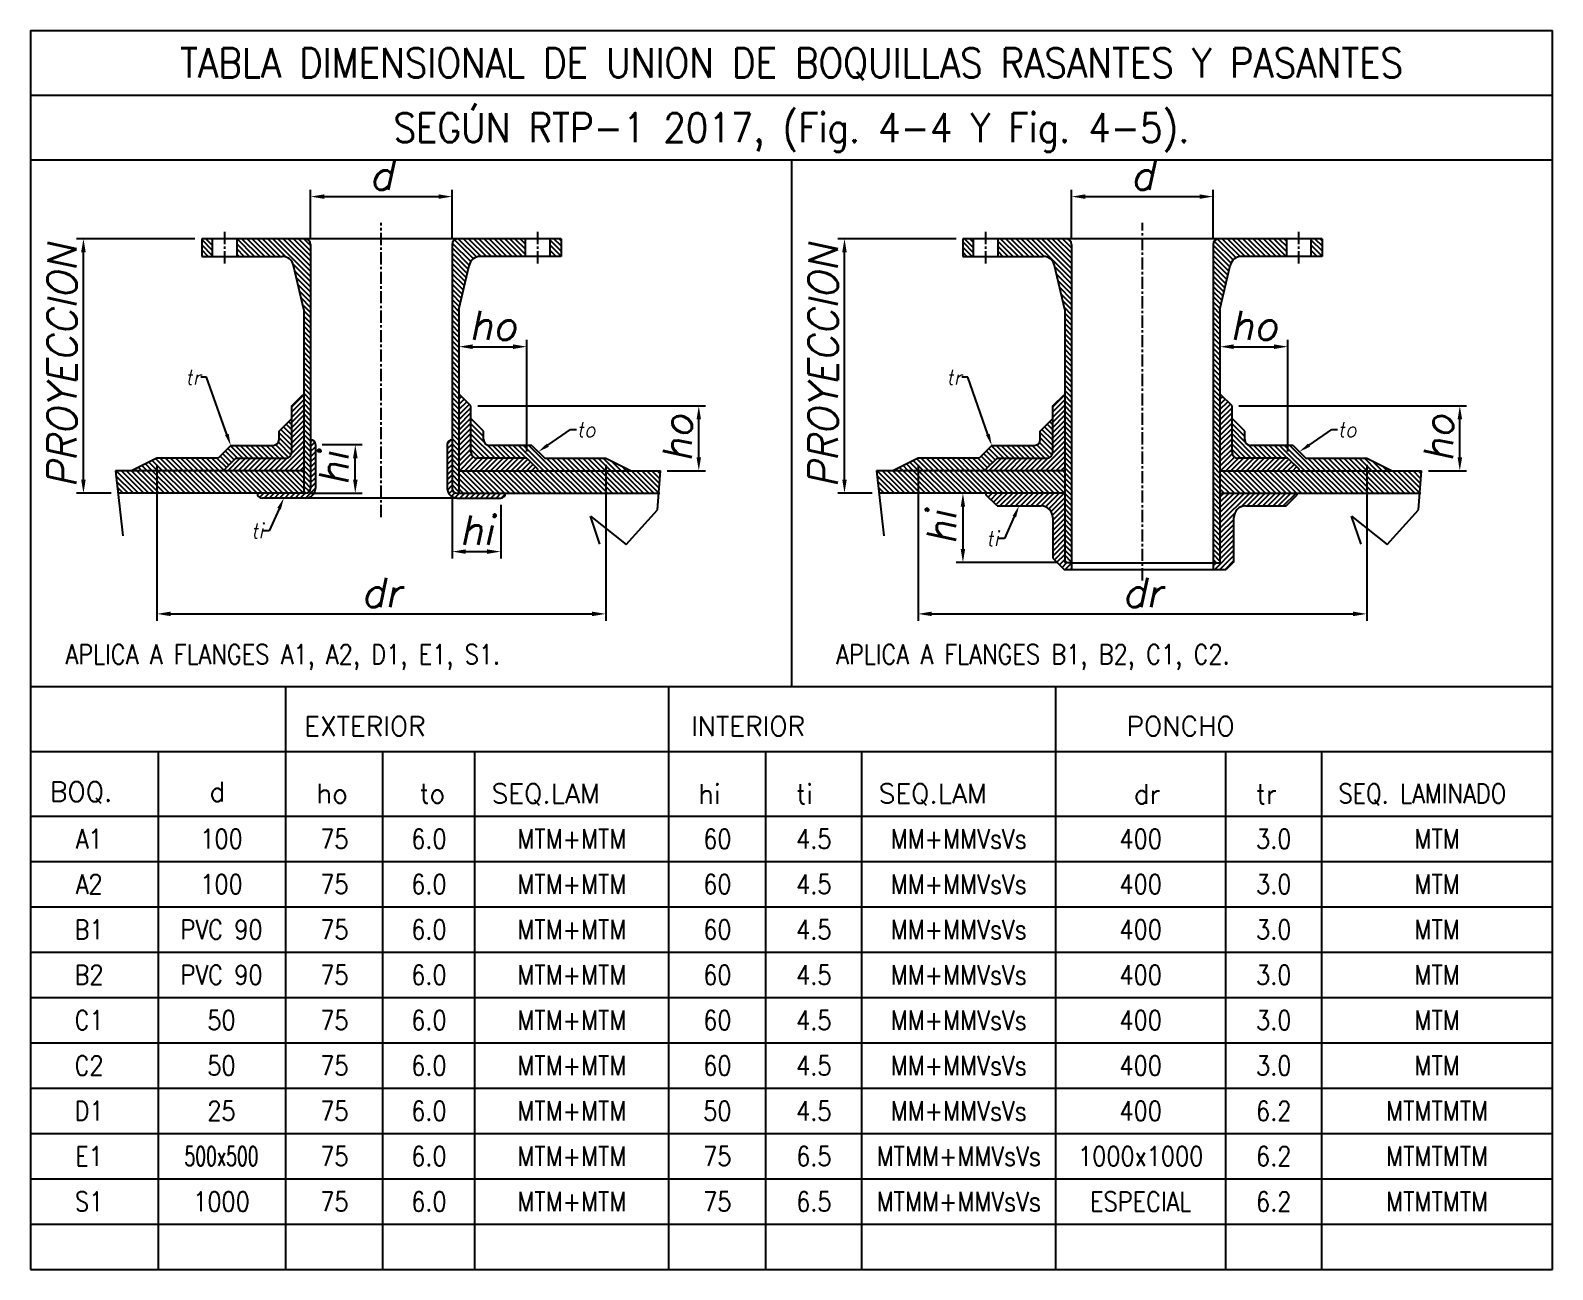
# Model space of a CAD drawing. Header units: inches. Extents: x -293597 to -232636, y -119329 to -80370.
# Drawn here: x -293435.1 to -293278.4, y -88379.1 to -88251.6 of the extents above; entities that cross this region are included whole.
import ezdxf
from ezdxf import colors
from ezdxf.entities.mleader import LeaderData, LeaderLine
from ezdxf.enums import TextEntityAlignment as Align
from ezdxf.math import Vec2, Vec3

# ---------------------------------------------------------------- set-up
doc = ezdxf.new("R2010")
doc.units = ezdxf.units.IN
doc.header["$MEASUREMENT"] = 0
doc.linetypes.add('CENTER', pattern=[2, 1.25, -0.25, 0.25, -0.25])
for name, color, linetype in [('IA-ACHU', 1, 'Continuous'), ('IA-DIBUJO', 3, 'Continuous'), ('IA-DIM', 7, 'Continuous'), ('IA-EJES', 4, 'CENTER'), ('IA-TEXT', 2, 'Continuous')]:
    doc.layers.add(name, color=color, linetype=linetype)
doc.styles.add('ROMANS', font='ROMANS', dxfattribs={"oblique": 12, "height": 3})
doc.dimstyles.new('COTA1$0', dxfattribs={"dimscale": 0, "dimtxt": 2.5, "dimasz": 2, "dimexe": 1, "dimexo": 1, "dimgap": 1, "dimtad": 1, "dimdec": 1, "dimlfac": -1, "dimdsep": 46, "dimtxsty": 'ROMANS', "dimcen": 0.09, "dimclrd": 1, "dimclre": 1, "dimclrt": 2, "dimadec": 0, "dimazin": 0, "dimtfac": 1, "dimtdec": 1, "dimtmove": 0, "dimatfit": 1, "dimfxl": 1, "dimtolj": 1, "dimtzin": 0, "dimarcsym": 0})
pattern_1 = [(45, (-302401.01227, -97261.7706), (-0.265165043, 0.265165043), [])]
pattern_2 = [(135, (-302401.01227, -97261.7706), (-0.265165043, -0.265165043), [])]
pattern_3 = [(45, (-302479.3548, -97261.7706), (-0.265165043, 0.265165043), [])]
pattern_4 = [(135, (-302479.3548, -97261.7706), (-0.265165043, -0.265165043), [])]
pattern_5 = [(135, (-300887.61413, -95765.15893), (-0.265165043, -0.265165043), [])]

# ---------------------------------------------------------------- blocks, each defined once
blk = doc.blocks.new('*D107')
at = {"layer": 'Defpoints', "color": 0, "transparency": 16777216}
for p in [(-293351.29, -88273.01), (-293339.1, -88273.01), (-293347.73, -88299.21)]:
    blk.add_point(p, dxfattribs=at)
at = {"layer": 'IA-DIM', "color": 1, "lineweight": -2, "transparency": 16777216}
for p, q in [((-293339.8, -88273.01), (-293351.99, -88273.01)), ((-293351.29, -88297.81), (-293351.29, -88274.41)), ((-293348.43, -88299.21), (-293351.99, -88299.21))]:
    blk.add_line(p, q, dxfattribs=at)
at = {"layer": 'IA-DIM', "color": 1, "transparency": 16777216}
for points in [[(-293351.52, -88274.41), (-293351.06, -88274.41), (-293351.29, -88273.01)], [(-293351.52, -88297.81), (-293351.06, -88297.81), (-293351.29, -88299.21)]]:
    blk.add_solid(points, dxfattribs=at)
at = {"layer": 'IA-DIM', "color": 2, "transparency": 16777216, "insert": (-293353.49, -88286.11), "char_height": 3, "attachment_point": 5, "rotation": 90, "style": 'ROMANS'}
blk.add_mtext('\\A1;PROYECCION', dxfattribs=at)
blk = doc.blocks.new('*D108')
at = {"layer": 'Defpoints', "color": 0, "transparency": 16777216}
for p in [(-293343.72, -88295.6), (-293297.53, -88295.6), (-293297.53, -88311.63)]:
    blk.add_point(p, dxfattribs=at)
at = {"layer": 'IA-DIM', "color": 1, "lineweight": -2, "transparency": 16777216}
for p, q in [((-293343.72, -88296.3), (-293343.72, -88312.33)), ((-293297.53, -88296.3), (-293297.53, -88312.33)), ((-293342.32, -88311.63), (-293298.93, -88311.63))]:
    blk.add_line(p, q, dxfattribs=at)
at = {"layer": 'IA-DIM', "color": 1, "transparency": 16777216}
for points in [[(-293342.32, -88311.4), (-293342.32, -88311.86), (-293343.72, -88311.63)], [(-293298.93, -88311.4), (-293298.93, -88311.86), (-293297.53, -88311.63)]]:
    blk.add_solid(points, dxfattribs=at)
at = {"layer": 'IA-DIM', "color": 2, "transparency": 16777216, "insert": (-293320.62, -88309.43), "char_height": 3, "attachment_point": 5, "style": 'ROMANS'}
blk.add_mtext('\\A1;dr', dxfattribs=at)
blk = doc.blocks.new('*D92')
at = {"layer": 'Defpoints', "color": 0, "transparency": 16777216}
for p in [(-293312.64, -88284.13), (-293305.66, -88284.13), (-293305.66, -88295.6)]:
    blk.add_point(p, dxfattribs=at)
at = {"layer": 'IA-DIM', "color": 1, "lineweight": -2, "transparency": 16777216}
for p, q in [((-293311.24, -88284.13), (-293307.06, -88284.13)), ((-293305.66, -88294.9), (-293305.66, -88283.43))]:
    blk.add_line(p, q, dxfattribs=at)
at = {"layer": 'IA-DIM', "color": 1, "transparency": 16777216}
for points in [[(-293311.24, -88283.89), (-293311.24, -88284.36), (-293312.64, -88284.13)], [(-293307.06, -88283.89), (-293307.06, -88284.36), (-293305.66, -88284.13)]]:
    blk.add_solid(points, dxfattribs=at)
at = {"layer": 'IA-DIM', "color": 2, "transparency": 16777216, "insert": (-293309.15, -88281.93), "char_height": 3, "attachment_point": 5, "style": 'ROMANS'}
blk.add_mtext('\\A1;ho', dxfattribs=at)
blk = doc.blocks.new('*D93')
at = {"layer": 'Defpoints', "color": 0, "transparency": 16777216}
for p in [(-293336.74, -88299.21), (-293339.1, -88306.35), (-293328.61, -88306.35)]:
    blk.add_point(p, dxfattribs=at)
at = {"layer": 'IA-DIM', "color": 1, "lineweight": -2, "transparency": 16777216}
for p, q in [((-293337.44, -88299.21), (-293339.8, -88299.21)), ((-293339.1, -88300.61), (-293339.1, -88304.95)), ((-293329.31, -88306.35), (-293339.8, -88306.35))]:
    blk.add_line(p, q, dxfattribs=at)
at = {"layer": 'IA-DIM', "color": 1, "transparency": 16777216}
for points in [[(-293339.33, -88300.61), (-293338.87, -88300.61), (-293339.1, -88299.21)], [(-293339.33, -88304.95), (-293338.87, -88304.95), (-293339.1, -88306.35)]]:
    blk.add_solid(points, dxfattribs=at)
at = {"layer": 'IA-DIM', "color": 2, "transparency": 16777216, "insert": (-293341.3, -88302.78), "char_height": 3, "attachment_point": 5, "rotation": 90, "style": 'ROMANS'}
blk.add_mtext('\\A1;hi', dxfattribs=at)
blk = doc.blocks.new('*D94')
at = {"layer": 'Defpoints', "color": 0, "transparency": 16777216}
for p in [(-293313.34, -88268.68), (-293327.91, -88273.61), (-293313.34, -88273.61)]:
    blk.add_point(p, dxfattribs=at)
at = {"layer": 'IA-DIM', "color": 1, "lineweight": -2, "transparency": 16777216}
for p, q in [((-293327.91, -88272.91), (-293327.91, -88267.98)), ((-293313.34, -88272.91), (-293313.34, -88267.98)), ((-293326.51, -88268.68), (-293314.74, -88268.68))]:
    blk.add_line(p, q, dxfattribs=at)
at = {"layer": 'IA-DIM', "color": 1, "transparency": 16777216}
for points in [[(-293326.51, -88268.45), (-293326.51, -88268.91), (-293327.91, -88268.68)], [(-293314.74, -88268.45), (-293314.74, -88268.91), (-293313.34, -88268.68)]]:
    blk.add_solid(points, dxfattribs=at)
at = {"layer": 'IA-DIM', "color": 2, "transparency": 16777216, "insert": (-293320.62, -88266.48), "char_height": 3, "attachment_point": 5, "style": 'ROMANS'}
blk.add_mtext('\\A1;d', dxfattribs=at)
blk = doc.blocks.new('*D95')
at = {"layer": 'Defpoints', "color": 0, "transparency": 16777216}
for p in [(-293311.4, -88290.22), (-293287.95, -88290.22), (-293291.89, -88296.9)]:
    blk.add_point(p, dxfattribs=at)
at = {"layer": 'IA-DIM', "color": 1, "lineweight": -2, "transparency": 16777216}
for p, q in [((-293310.7, -88290.22), (-293287.25, -88290.22)), ((-293287.95, -88295.5), (-293287.95, -88291.62)), ((-293291.19, -88296.9), (-293287.25, -88296.9))]:
    blk.add_line(p, q, dxfattribs=at)
at = {"layer": 'IA-DIM', "color": 1, "transparency": 16777216}
for points in [[(-293288.18, -88291.62), (-293287.71, -88291.62), (-293287.95, -88290.22)], [(-293288.18, -88295.5), (-293287.71, -88295.5), (-293287.95, -88296.9)]]:
    blk.add_solid(points, dxfattribs=at)
at = {"layer": 'IA-DIM', "color": 2, "transparency": 16777216, "insert": (-293290.15, -88293.56), "char_height": 3, "attachment_point": 5, "rotation": 90, "style": 'ROMANS'}
blk.add_mtext('\\A1;ho', dxfattribs=at)
blk = doc.blocks.new('*D96')
at = {"layer": 'Defpoints', "color": 0, "transparency": 16777216}
for p in [(-293429.63, -88273.01), (-293417.45, -88273.01), (-293426.08, -88299.21)]:
    blk.add_point(p, dxfattribs=at)
at = {"layer": 'IA-DIM', "color": 1, "lineweight": -2, "transparency": 16777216}
for p, q in [((-293418.15, -88273.01), (-293430.33, -88273.01)), ((-293429.63, -88297.81), (-293429.63, -88274.41)), ((-293426.78, -88299.21), (-293430.33, -88299.21))]:
    blk.add_line(p, q, dxfattribs=at)
at = {"layer": 'IA-DIM', "color": 1, "transparency": 16777216}
for points in [[(-293429.87, -88274.41), (-293429.4, -88274.41), (-293429.63, -88273.01)], [(-293429.87, -88297.81), (-293429.4, -88297.81), (-293429.63, -88299.21)]]:
    blk.add_solid(points, dxfattribs=at)
at = {"layer": 'IA-DIM', "color": 2, "transparency": 16777216, "insert": (-293431.83, -88286.11), "char_height": 3, "attachment_point": 5, "rotation": 90, "style": 'ROMANS'}
blk.add_mtext('\\A1;PROYECCION', dxfattribs=at)
blk = doc.blocks.new('*D97')
at = {"layer": 'Defpoints', "color": 0, "transparency": 16777216}
for p in [(-293422.06, -88295.6), (-293375.87, -88295.6), (-293375.87, -88311.63)]:
    blk.add_point(p, dxfattribs=at)
at = {"layer": 'IA-DIM', "color": 1, "lineweight": -2, "transparency": 16777216}
for p, q in [((-293422.06, -88296.3), (-293422.06, -88312.33)), ((-293375.87, -88296.3), (-293375.87, -88312.33)), ((-293420.66, -88311.63), (-293377.27, -88311.63))]:
    blk.add_line(p, q, dxfattribs=at)
at = {"layer": 'IA-DIM', "color": 1, "transparency": 16777216}
for points in [[(-293420.66, -88311.4), (-293420.66, -88311.86), (-293422.06, -88311.63)], [(-293377.27, -88311.4), (-293377.27, -88311.86), (-293375.87, -88311.63)]]:
    blk.add_solid(points, dxfattribs=at)
at = {"layer": 'IA-DIM', "color": 2, "transparency": 16777216, "insert": (-293398.97, -88309.43), "char_height": 3, "attachment_point": 5, "style": 'ROMANS'}
blk.add_mtext('\\A1;dr', dxfattribs=at)
blk = doc.blocks.new('*D98')
at = {"layer": 'Defpoints', "color": 0, "transparency": 16777216}
for p in [(-293390.98, -88284.13), (-293384, -88284.13), (-293384, -88295.6)]:
    blk.add_point(p, dxfattribs=at)
at = {"layer": 'IA-DIM', "color": 1, "lineweight": -2, "transparency": 16777216}
for p, q in [((-293389.58, -88284.13), (-293385.4, -88284.13)), ((-293384, -88294.9), (-293384, -88283.43))]:
    blk.add_line(p, q, dxfattribs=at)
at = {"layer": 'IA-DIM', "color": 1, "transparency": 16777216}
for points in [[(-293389.58, -88283.89), (-293389.58, -88284.36), (-293390.98, -88284.13)], [(-293385.4, -88283.89), (-293385.4, -88284.36), (-293384, -88284.13)]]:
    blk.add_solid(points, dxfattribs=at)
at = {"layer": 'IA-DIM', "color": 2, "transparency": 16777216, "insert": (-293387.49, -88281.93), "char_height": 3, "attachment_point": 5, "style": 'ROMANS'}
blk.add_mtext('\\A1;ho', dxfattribs=at)
blk = doc.blocks.new('*D109')
at = {"layer": 'Defpoints', "color": 0, "transparency": 16777216}
for p in [(-293405.75, -88294.21), (-293401.65, -88294.21), (-293406.95, -88299.21)]:
    blk.add_point(p, dxfattribs=at)
at = {"layer": 'IA-DIM', "color": 1, "lineweight": -2, "transparency": 16777216}
for p, q in [((-293405.05, -88294.21), (-293400.95, -88294.21)), ((-293401.65, -88297.81), (-293401.65, -88295.61)), ((-293406.25, -88299.21), (-293400.95, -88299.21))]:
    blk.add_line(p, q, dxfattribs=at)
at = {"layer": 'IA-DIM', "color": 1, "transparency": 16777216}
for points in [[(-293401.88, -88295.61), (-293401.41, -88295.61), (-293401.65, -88294.21)], [(-293401.88, -88297.81), (-293401.41, -88297.81), (-293401.65, -88299.21)]]:
    blk.add_solid(points, dxfattribs=at)
at = {"layer": 'IA-DIM', "color": 2, "transparency": 16777216, "insert": (-293403.85, -88296.71), "char_height": 3, "attachment_point": 5, "rotation": 90, "style": 'ROMANS'}
blk.add_mtext('\\A1;hi', dxfattribs=at)
blk = doc.blocks.new('*D110')
at = {"layer": 'Defpoints', "color": 0, "transparency": 16777216}
for p in [(-293391.68, -88268.68), (-293406.25, -88273.61), (-293391.68, -88273.61)]:
    blk.add_point(p, dxfattribs=at)
at = {"layer": 'IA-DIM', "color": 1, "lineweight": -2, "transparency": 16777216}
for p, q in [((-293406.25, -88272.91), (-293406.25, -88267.98)), ((-293391.68, -88272.91), (-293391.68, -88267.98)), ((-293404.85, -88268.68), (-293393.08, -88268.68))]:
    blk.add_line(p, q, dxfattribs=at)
at = {"layer": 'IA-DIM', "color": 1, "transparency": 16777216}
for points in [[(-293404.85, -88268.45), (-293404.85, -88268.91), (-293406.25, -88268.68)], [(-293393.08, -88268.45), (-293393.08, -88268.91), (-293391.68, -88268.68)]]:
    blk.add_solid(points, dxfattribs=at)
at = {"layer": 'IA-DIM', "color": 2, "transparency": 16777216, "insert": (-293398.97, -88266.48), "char_height": 3, "attachment_point": 5, "style": 'ROMANS'}
blk.add_mtext('\\A1;d', dxfattribs=at)
blk = doc.blocks.new('*D111')
at = {"layer": 'Defpoints', "color": 0, "transparency": 16777216}
for p in [(-293389.74, -88290.22), (-293366.29, -88290.22), (-293370.23, -88296.9)]:
    blk.add_point(p, dxfattribs=at)
at = {"layer": 'IA-DIM', "color": 1, "lineweight": -2, "transparency": 16777216}
for p, q in [((-293389.04, -88290.22), (-293365.59, -88290.22)), ((-293366.29, -88295.5), (-293366.29, -88291.62)), ((-293369.53, -88296.9), (-293365.59, -88296.9))]:
    blk.add_line(p, q, dxfattribs=at)
at = {"layer": 'IA-DIM', "color": 1, "transparency": 16777216}
for points in [[(-293366.52, -88291.62), (-293366.06, -88291.62), (-293366.29, -88290.22)], [(-293366.52, -88295.5), (-293366.06, -88295.5), (-293366.29, -88296.9)]]:
    blk.add_solid(points, dxfattribs=at)
at = {"layer": 'IA-DIM', "color": 2, "transparency": 16777216, "insert": (-293368.49, -88293.56), "char_height": 3, "attachment_point": 5, "rotation": 90, "style": 'ROMANS'}
blk.add_mtext('\\A1;ho', dxfattribs=at)
blk = doc.blocks.new('*D112')
at = {"layer": 'Defpoints', "color": 0, "transparency": 16777216}
for p in [(-293391.68, -88298.71), (-293386.68, -88299.71), (-293386.68, -88305.22)]:
    blk.add_point(p, dxfattribs=at)
at = {"layer": 'IA-DIM', "color": 1, "lineweight": -2, "transparency": 16777216}
for p, q in [((-293391.68, -88299.41), (-293391.68, -88305.92)), ((-293386.68, -88300.41), (-293386.68, -88305.92)), ((-293390.28, -88305.22), (-293388.08, -88305.22))]:
    blk.add_line(p, q, dxfattribs=at)
at = {"layer": 'IA-DIM', "color": 1, "transparency": 16777216}
for points in [[(-293390.28, -88304.99), (-293390.28, -88305.45), (-293391.68, -88305.22)], [(-293388.08, -88304.99), (-293388.08, -88305.45), (-293386.68, -88305.22)]]:
    blk.add_solid(points, dxfattribs=at)
at = {"layer": 'IA-DIM', "color": 2, "transparency": 16777216, "insert": (-293389.18, -88303.02), "char_height": 3, "attachment_point": 5, "style": 'ROMANS'}
blk.add_mtext('\\A1;hi', dxfattribs=at)

msp = doc.modelspace()

# ---------------------------------------------------------------- hatches: boundary and pattern name
at = {"layer": 'IA-ACHU'}
h = msp.add_hatch(dxfattribs=at)
h.set_pattern_fill('ANSI31', color=256, scale=3, angle=90)
h.set_pattern_definition(pattern_5)
h.paths.add_polyline_path([(-293416.34, -88273.01), (-293417.46, -88273.01), (-293417.46, -88274.84), (-293416.34, -88274.84)])
h.paths.add_polyline_path([(-293406.25, -88273.61, 0.414214), (-293406.85, -88273.01), (-293413.82, -88273.01), (-293413.82, -88274.84), (-293409.17, -88274.84, -0.349034), (-293408, -88275.77), (-293406.95, -88280.3), (-293406.95, -88299.21), (-293406.75, -88299.21, 0.414214), (-293406.25, -88298.71)])
h = msp.add_hatch(dxfattribs=at)
h.set_pattern_fill('ANSI31', color=256, scale=3, angle=90)
h.set_pattern_definition(pattern_5)
h.paths.add_polyline_path([(-293384.12, -88273.01), (-293391.08, -88273.01, 0.414214), (-293391.68, -88273.61), (-293391.68, -88298.71, 0.414214), (-293391.18, -88299.21), (-293390.98, -88299.21), (-293390.98, -88280.3), (-293389.93, -88275.77, -0.349034), (-293388.76, -88274.84), (-293384.12, -88274.84)])
h = msp.add_hatch(dxfattribs=at)
h.set_pattern_fill('ANSI31', color=256, scale=3, angle=90)
h.set_pattern_definition(pattern_4)
h.paths.add_polyline_path([(-293380.47, -88273.01), (-293381.59, -88273.01), (-293381.59, -88274.84), (-293380.47, -88274.84)])
h = msp.add_hatch(dxfattribs=at)
h.set_pattern_fill('ANSI31', color=256, scale=3, angle=90)
h.set_pattern_definition(pattern_2)
h.paths.add_polyline_path([(-293328.51, -88273.01), (-293335.47, -88273.01), (-293335.47, -88274.84), (-293330.83, -88274.84, -0.349034), (-293329.66, -88275.77), (-293328.61, -88280.3), (-293328.61, -88306.35), (-293327.91, -88306.35), (-293327.91, -88273.61, 0.414214)])
h.paths.add_polyline_path([(-293338, -88273.01), (-293339.12, -88273.01), (-293339.12, -88274.84), (-293338, -88274.84)])
h = msp.add_hatch(dxfattribs=at)
h.set_pattern_fill('ANSI31', color=256, scale=3, angle=90)
h.set_pattern_definition(pattern_2)
h.paths.add_polyline_path([(-293305.77, -88273.01), (-293312.74, -88273.01, 0.414214), (-293313.34, -88273.61), (-293313.34, -88306.37), (-293312.64, -88306.37), (-293312.64, -88280.3), (-293311.59, -88275.77, -0.349034), (-293310.42, -88274.84), (-293305.77, -88274.84)])
h.paths.add_polyline_path([(-293302.13, -88273.01), (-293303.25, -88273.01), (-293303.25, -88274.84), (-293302.13, -88274.84)])
h = msp.add_hatch(dxfattribs=at)
h.set_pattern_fill('ANSI31', color=256, scale=3)
h.set_pattern_definition(pattern_3)
h.paths.add_polyline_path([(-293406.95, -88289.07), (-293407.04, -88289.07), (-293408.19, -88290.22), (-293408.19, -88295, -0.414214), (-293408.79, -88295.6), (-293413.93, -88295.6), (-293415.09, -88296.75), (-293415.09, -88296.9), (-293406.95, -88296.9)])
h = msp.add_hatch(dxfattribs=at)
h.set_pattern_fill('ANSI31', color=256, scale=3)
h.set_pattern_definition(pattern_3)
h.paths.add_polyline_path([(-293390.98, -88296.9), (-293382.85, -88296.9), (-293382.85, -88296.75), (-293384, -88295.6), (-293389.14, -88295.6, -0.414214), (-293389.74, -88295), (-293389.74, -88290.22), (-293390.9, -88289.07), (-293390.98, -88289.07)])
h = msp.add_hatch(dxfattribs=at)
h.set_pattern_fill('ANSI31', color=256, scale=3)
h.set_pattern_definition(pattern_1)
h.paths.add_polyline_path([(-293328.61, -88289.07), (-293328.69, -88289.07), (-293329.85, -88290.22), (-293329.85, -88295, -0.414214), (-293330.45, -88295.6), (-293335.59, -88295.6), (-293336.74, -88296.75), (-293336.74, -88296.9), (-293328.61, -88296.9)])
h = msp.add_hatch(dxfattribs=at)
h.set_pattern_fill('ANSI31', color=256, scale=3)
h.set_pattern_definition(pattern_1)
h.paths.add_polyline_path([(-293312.64, -88296.9), (-293304.5, -88296.9), (-293304.5, -88296.75), (-293305.66, -88295.6), (-293310.8, -88295.6, -0.414214), (-293311.4, -88295), (-293311.4, -88290.22), (-293312.55, -88289.07), (-293312.64, -88289.07)])
h = msp.add_hatch(dxfattribs=at)
h.set_pattern_fill('ANSI31', color=256, scale=3, angle=90)
h.set_pattern_definition(pattern_4)
h.paths.add_polyline_path([(-293408.79, -88295.6, 0.414214), (-293408.19, -88295), (-293408.19, -88291.52), (-293409.5, -88292.82), (-293409.5, -88293.69, -0.414214), (-293410.1, -88294.29), (-293414.47, -88294.29), (-293415.78, -88295.6), (-293422.06, -88295.6), (-293424.67, -88296.9), (-293415.09, -88296.9), (-293415.09, -88296.75), (-293413.93, -88295.6)])
h = msp.add_hatch(dxfattribs=at)
h.set_pattern_fill('ANSI31', color=256, scale=3, angle=90)
h.set_pattern_definition(pattern_4)
h.paths.add_polyline_path([(-293389.74, -88295, 0.414214), (-293389.14, -88295.6), (-293384, -88295.6), (-293382.85, -88296.75), (-293382.85, -88296.9), (-293373.26, -88296.9), (-293375.87, -88295.6), (-293382.15, -88295.6), (-293383.46, -88294.29), (-293387.84, -88294.29, -0.414214), (-293388.44, -88293.69), (-293388.44, -88292.82), (-293389.74, -88291.52)])
h = msp.add_hatch(dxfattribs=at)
h.set_pattern_fill('ANSI31', color=256, scale=3, angle=90)
h.set_pattern_definition(pattern_2)
h.paths.add_polyline_path([(-293330.45, -88295.6, 0.414214), (-293329.85, -88295), (-293329.85, -88291.52), (-293331.15, -88292.82), (-293331.15, -88293.69, -0.414214), (-293331.75, -88294.29), (-293336.13, -88294.29), (-293337.44, -88295.6), (-293343.72, -88295.6), (-293346.33, -88296.9), (-293336.74, -88296.9), (-293336.74, -88296.75), (-293335.59, -88295.6)])
h = msp.add_hatch(dxfattribs=at)
h.set_pattern_fill('ANSI31', color=256, scale=3, angle=90)
h.set_pattern_definition(pattern_2)
h.paths.add_polyline_path([(-293311.4, -88295, 0.414214), (-293310.8, -88295.6), (-293305.66, -88295.6), (-293304.5, -88296.75), (-293304.5, -88296.9), (-293294.92, -88296.9), (-293297.53, -88295.6), (-293303.81, -88295.6), (-293305.12, -88294.29), (-293309.49, -88294.29, -0.414214), (-293310.09, -88293.69), (-293310.09, -88292.82), (-293311.4, -88291.52)])
h = msp.add_hatch(dxfattribs=at)
h.set_pattern_fill('ANSI31', color=256, scale=3)
h.set_pattern_definition([(45, (-300887.61413, -95765.15893), (-0.265165043, 0.265165043), [])])
h.paths.add_polyline_path([(-293391.68, -88293.71, 0.414214), (-293392.18, -88294.21), (-293392.18, -88298.71, 0.414214), (-293391.18, -88299.71), (-293386.68, -88299.71, 0.414214), (-293386.18, -88299.21), (-293391.18, -88299.21, -0.414214), (-293391.68, -88298.71)])
h.paths.add_polyline_path([(-293405.75, -88294.21, 0.414214), (-293406.25, -88293.71), (-293406.25, -88298.71, -0.414214), (-293406.75, -88299.21), (-293411.75, -88299.21, 0.414214), (-293411.25, -88299.71), (-293406.75, -88299.71, 0.414214), (-293405.75, -88298.71)])
h = msp.add_hatch(dxfattribs=at)
h.set_pattern_fill('ANSI31', color=256, scale=3, angle=90)
h.set_pattern_definition(pattern_4)
h.paths.add_polyline_path([(-293426.34, -88296.9), (-293426.08, -88299.21), (-293406.95, -88299.21), (-293406.95, -88296.9)])
h = msp.add_hatch(dxfattribs=at)
h.set_pattern_fill('ANSI31', color=256, scale=3, angle=90)
h.set_pattern_definition(pattern_4)
h.paths.add_polyline_path([(-293390.98, -88296.9), (-293390.98, -88299.21), (-293370.4, -88299.21), (-293370.23, -88296.9)])
h = msp.add_hatch(dxfattribs=at)
h.set_pattern_fill('ANSI31', color=256, scale=3, angle=90)
h.set_pattern_definition(pattern_2)
h.paths.add_polyline_path([(-293347.99, -88296.9), (-293347.73, -88299.21), (-293328.61, -88299.21), (-293328.61, -88296.9)])
h = msp.add_hatch(dxfattribs=at)
h.set_pattern_fill('ANSI31', color=256, scale=3, angle=90)
h.set_pattern_definition(pattern_2)
h.paths.add_polyline_path([(-293312.64, -88296.9), (-293312.64, -88299.21), (-293292.06, -88299.21), (-293291.89, -88296.9)])
h = msp.add_hatch(dxfattribs=at)
h.set_pattern_fill('ANSI31', color=256, scale=3)
h.set_pattern_definition(pattern_1)
h.paths.add_polyline_path([(-293328.61, -88299.21), (-293336.74, -88299.21), (-293336.74, -88299.36), (-293335.59, -88300.52), (-293331.05, -88300.52, -0.414214), (-293329.85, -88301.72), (-293329.85, -88305.9), (-293328.69, -88307.05), (-293327.91, -88307.05), (-293327.91, -88306.35), (-293328.61, -88306.35)])
h = msp.add_hatch(dxfattribs=at)
h.set_pattern_fill('ANSI31', color=256, scale=3)
h.set_pattern_definition(pattern_1)
h.paths.add_polyline_path([(-293312.64, -88299.21), (-293312.64, -88306.37), (-293313.34, -88306.37), (-293313.34, -88307.05), (-293312, -88307.05), (-293311.21, -88306.26), (-293311.21, -88301.72, -0.414214), (-293310.01, -88300.52), (-293305.83, -88300.52), (-293304.68, -88299.36), (-293304.68, -88299.21)])

# ---------------------------------------------------------------- linework, layer by layer
at = {"layer": 'IA-DIBUJO'}
for p, q in [((-293435.09, -88251.58), (-293278.4, -88251.58)), ((-293435.09, -88251.58), (-293435.09, -88379.12)), ((-293278.4, -88379.12), (-293278.4, -88251.58)), ((-293435.09, -88258.24), (-293278.4, -88258.24)), ((-293435.09, -88264.91), (-293278.4, -88264.91)), ((-293356.74, -88264.91), (-293356.74, -88319.12)), ((-293380.47, -88273.01), (-293417.46, -88273.01)), ((-293417.46, -88273.01), (-293417.46, -88274.84)), ((-293416.34, -88274.84), (-293416.34, -88273.01)), ((-293413.82, -88274.84), (-293413.82, -88273.01)), ((-293384.12, -88274.84), (-293384.12, -88273.01)), ((-293381.59, -88274.84), (-293381.59, -88273.01)), ((-293380.47, -88273.01), (-293380.47, -88274.84)), ((-293302.13, -88273.01), (-293339.12, -88273.01)), ((-293339.12, -88273.01), (-293339.12, -88274.84)), ((-293338, -88274.84), (-293338, -88273.01)), ((-293335.47, -88274.84), (-293335.47, -88273.01)), ((-293305.77, -88274.84), (-293305.77, -88273.01)), ((-293303.25, -88274.84), (-293303.25, -88273.01)), ((-293302.13, -88273.01), (-293302.13, -88274.84)), ((-293406.25, -88273.61), (-293406.25, -88298.71)), ((-293391.68, -88273.61), (-293391.68, -88298.71)), ((-293327.91, -88273.61), (-293327.91, -88307.05)), ((-293313.34, -88273.61), (-293313.34, -88307.05)), ((-293417.46, -88274.84), (-293409.17, -88274.84)), ((-293406.95, -88280.3), (-293408, -88275.77)), ((-293390.98, -88280.3), (-293389.93, -88275.77)), ((-293380.47, -88274.84), (-293388.76, -88274.84)), ((-293339.12, -88274.84), (-293330.83, -88274.84)), ((-293328.61, -88280.3), (-293329.66, -88275.77)), ((-293312.64, -88280.3), (-293311.59, -88275.77)), ((-293302.13, -88274.84), (-293310.42, -88274.84)), ((-293406.95, -88280.3), (-293406.95, -88299.21)), ((-293390.98, -88280.3), (-293390.98, -88299.21)), ((-293328.61, -88280.3), (-293328.61, -88306.35)), ((-293312.64, -88280.3), (-293312.64, -88306.37)), ((-293408.19, -88290.22), (-293407.04, -88289.07)), ((-293408.19, -88295), (-293408.19, -88290.22)), ((-293407.04, -88289.07), (-293406.95, -88289.07)), ((-293390.9, -88289.07), (-293390.98, -88289.07)), ((-293389.74, -88290.22), (-293390.9, -88289.07)), ((-293389.74, -88295), (-293389.74, -88290.22)), ((-293329.85, -88290.22), (-293328.69, -88289.07)), ((-293329.85, -88295), (-293329.85, -88290.22)), ((-293328.69, -88289.07), (-293328.61, -88289.07)), ((-293312.55, -88289.07), (-293312.64, -88289.07)), ((-293311.4, -88290.22), (-293312.55, -88289.07)), ((-293311.4, -88295), (-293311.4, -88290.22)), ((-293409.5, -88292.82), (-293408.19, -88291.52)), ((-293388.44, -88292.82), (-293389.74, -88291.52)), ((-293331.15, -88292.82), (-293329.85, -88291.52)), ((-293310.09, -88292.82), (-293311.4, -88291.52)), ((-293409.5, -88293.69), (-293409.5, -88292.82)), ((-293388.44, -88293.69), (-293388.44, -88292.82)), ((-293331.15, -88293.69), (-293331.15, -88292.82)), ((-293310.09, -88293.69), (-293310.09, -88292.82)), ((-293414.47, -88294.29), (-293415.78, -88295.6)), ((-293414.47, -88294.29), (-293410.1, -88294.29)), ((-293405.75, -88294.21), (-293405.75, -88298.71)), ((-293392.18, -88294.21), (-293392.18, -88298.71)), ((-293383.46, -88294.29), (-293387.84, -88294.29)), ((-293383.46, -88294.29), (-293382.15, -88295.6)), ((-293336.13, -88294.29), (-293337.44, -88295.6)), ((-293336.13, -88294.29), (-293331.75, -88294.29)), ((-293305.12, -88294.29), (-293309.49, -88294.29)), ((-293305.12, -88294.29), (-293303.81, -88295.6)), ((-293422.06, -88295.6), (-293424.67, -88296.9)), ((-293415.78, -88295.6), (-293422.06, -88295.6)), ((-293413.93, -88295.6), (-293415.09, -88296.75)), ((-293413.93, -88295.6), (-293408.79, -88295.6)), ((-293384, -88295.6), (-293389.14, -88295.6)), ((-293384, -88295.6), (-293382.85, -88296.75)), ((-293382.15, -88295.6), (-293375.87, -88295.6)), ((-293375.87, -88295.6), (-293373.26, -88296.9)), ((-293343.72, -88295.6), (-293346.33, -88296.9)), ((-293337.44, -88295.6), (-293343.72, -88295.6)), ((-293335.59, -88295.6), (-293336.74, -88296.75)), ((-293335.59, -88295.6), (-293330.45, -88295.6)), ((-293305.66, -88295.6), (-293310.8, -88295.6)), ((-293305.66, -88295.6), (-293304.5, -88296.75)), ((-293303.81, -88295.6), (-293297.53, -88295.6)), ((-293297.53, -88295.6), (-293294.92, -88296.9)), ((-293406.95, -88296.9), (-293426.34, -88296.9)), ((-293426.34, -88296.9), (-293425.58, -88303.58)), ((-293415.09, -88296.9), (-293415.09, -88296.75)), ((-293390.98, -88296.9), (-293370.23, -88296.9)), ((-293382.85, -88296.9), (-293382.85, -88296.75)), ((-293370.53, -88300.91), (-293370.23, -88296.9)), ((-293328.61, -88296.9), (-293347.99, -88296.9)), ((-293347.99, -88296.9), (-293347.24, -88303.58)), ((-293336.74, -88296.9), (-293336.74, -88296.75)), ((-293312.64, -88296.9), (-293291.89, -88296.9)), ((-293304.5, -88296.9), (-293304.5, -88296.75)), ((-293292.19, -88300.91), (-293291.89, -88296.9)), ((-293406.75, -88299.21), (-293426.08, -88299.21)), ((-293406.75, -88299.71), (-293411.25, -88299.71)), ((-293391.18, -88299.21), (-293370.3, -88299.21)), ((-293391.18, -88299.71), (-293386.68, -88299.71)), ((-293328.61, -88299.21), (-293347.73, -88299.21)), ((-293336.74, -88299.21), (-293336.74, -88299.36)), ((-293335.59, -88300.52), (-293336.74, -88299.36)), ((-293312.64, -88299.21), (-293291.96, -88299.21)), ((-293305.83, -88300.52), (-293304.68, -88299.36)), ((-293304.68, -88299.36), (-293304.68, -88299.21)), ((-293373.77, -88304.48), (-293370.53, -88300.91)), ((-293335.59, -88300.52), (-293331.05, -88300.52)), ((-293310.01, -88300.52), (-293305.83, -88300.52)), ((-293295.43, -88304.48), (-293292.19, -88300.91)), ((-293377.44, -88301.56), (-293373.77, -88304.48)), ((-293376.46, -88304.46), (-293377.44, -88301.56)), ((-293329.85, -88301.72), (-293329.85, -88305.9)), ((-293311.21, -88306.26), (-293311.21, -88301.72)), ((-293299.1, -88301.56), (-293295.43, -88304.48)), ((-293298.11, -88304.46), (-293299.1, -88301.56)), ((-293329.85, -88305.9), (-293328.69, -88307.05)), ((-293328.69, -88307.05), (-293327.91, -88307.05)), ((-293328.61, -88306.35), (-293327.91, -88306.35)), ((-293327.91, -88307.05), (-293312, -88307.05)), ((-293313.34, -88306.37), (-293312.64, -88306.37)), ((-293311.21, -88306.26), (-293312, -88307.05)), ((-293435.09, -88319.12), (-293278.4, -88319.12)), ((-293408.8, -88379.12), (-293408.8, -88319.12)), ((-293369.38, -88379.12), (-293369.38, -88319.12)), ((-293329.54, -88379.12), (-293329.54, -88319.12)), ((-293435.09, -88325.79), (-293278.4, -88325.79)), ((-293421.94, -88325.79), (-293421.94, -88379.12)), ((-293398.8, -88379.12), (-293398.8, -88325.79)), ((-293389.34, -88379.12), (-293389.34, -88325.79)), ((-293359.38, -88379.12), (-293359.38, -88325.79)), ((-293349.51, -88379.12), (-293349.51, -88325.79)), ((-293312.05, -88379.12), (-293312.05, -88325.79)), ((-293302.17, -88379.12), (-293302.17, -88325.79)), ((-293435.09, -88332.45), (-293278.4, -88332.45)), ((-293435.09, -88337.12), (-293278.4, -88337.12)), ((-293435.09, -88341.79), (-293278.4, -88341.79)), ((-293435.09, -88346.45), (-293278.4, -88346.45)), ((-293435.09, -88351.12), (-293278.4, -88351.12)), ((-293435.09, -88355.79), (-293278.4, -88355.79)), ((-293435.09, -88360.45), (-293278.4, -88360.45)), ((-293435.09, -88365.12), (-293278.4, -88365.12)), ((-293435.09, -88369.79), (-293278.4, -88369.79)), ((-293435.09, -88374.45), (-293278.4, -88374.45)), ((-293435.09, -88379.12), (-293278.4, -88379.12))]:
    msp.add_line(p, q, dxfattribs=at)
for centre, radius, start, end in [((-293406.85, -88273.61), 0.6, 0, 90), ((-293391.08, -88273.61), 0.6, 90, 180), ((-293328.51, -88273.61), 0.6, 0, 90), ((-293312.74, -88273.61), 0.6, 90, 180), ((-293409.17, -88276.04), 1.2, 13.0371, 90), ((-293388.76, -88276.04), 1.2, 90, 166.9629), ((-293330.83, -88276.04), 1.2, 13.0371, 90), ((-293310.42, -88276.04), 1.2, 90, 166.9629), ((-293410.1, -88293.69), 0.6, 270, 0), ((-293408.79, -88295), 0.6, 270, 0), ((-293406.25, -88294.21), 0.5, 0, 90), ((-293391.68, -88294.21), 0.5, 90, 180), ((-293389.14, -88295), 0.6, 180, 270), ((-293387.84, -88293.69), 0.6, 180, 270), ((-293331.75, -88293.69), 0.6, 270, 0), ((-293330.45, -88295), 0.6, 270, 0), ((-293310.8, -88295), 0.6, 180, 270), ((-293309.49, -88293.69), 0.6, 180, 270), ((-293411.25, -88299.21), 0.5, 180, 270), ((-293406.75, -88298.71), 0.5, 270, 0), ((-293406.75, -88298.71), 1, 270, 0), ((-293391.18, -88298.71), 1, 180, 270), ((-293391.18, -88298.71), 0.5, 180, 270), ((-293386.68, -88299.21), 0.5, 270, 0), ((-293331.05, -88301.72), 1.2, 0, 90), ((-293310.01, -88301.72), 1.2, 90, 180)]:
    msp.add_arc(centre, radius, start, end, dxfattribs=at)
at = {"layer": 'IA-DIM'}
for p, q in [((-293391.18, -88299.71), (-293406.75, -88299.71)), ((-293327.91, -88306.37), (-293313.34, -88306.37))]:
    msp.add_line(p, q, dxfattribs=at)
at = {"layer": 'IA-EJES'}
for p, q in [((-293398.97, -88301.66), (-293398.97, -88271.38)), ((-293320.62, -88308.18), (-293320.62, -88271.38)), ((-293415.08, -88275.56), (-293415.08, -88272.29)), ((-293382.86, -88275.56), (-293382.86, -88272.29)), ((-293336.73, -88275.56), (-293336.73, -88272.29)), ((-293304.51, -88275.56), (-293304.51, -88272.29))]:
    msp.add_line(p, q, dxfattribs=at)

# ---------------------------------------------------------------- texts
at = {"layer": 'IA-TEXT', "style": 'ROMANS'}
for s, height, width, p in [('TABLA DIMENSIONAL DE UNION DE BOQUILLAS RASANTES Y PASANTES', 3, 0.9, (-293356.74, -88254.91)), ('SEGÚN RTP-1 2017, (Fig. 4-4 Y Fig. 4-5).', 3, 0.9, (-293356.74, -88261.58)), ('A1', 2, 0.85, (-293429.05, -88334.78)), ('A2', 2, 0.85, (-293429.05, -88339.45)), ('B1', 2, 0.85, (-293429.05, -88344.12)), ('B2', 2, 0.85, (-293429.05, -88348.78)), ('C1', 2, 0.85, (-293429.05, -88353.45)), ('C2', 2, 0.85, (-293429.05, -88358.12)), ('D1', 2, 0.85, (-293429.05, -88362.78)), ('E1', 2, 0.85, (-293429.05, -88367.45)), ('S1', 2, 0.85, (-293429.05, -88372.12))]:
    msp.add_text(s, height=height, dxfattribs=dict(at, width=width)).set_placement(p, align=Align.MIDDLE_CENTER)
at = {"layer": 'IA-TEXT', "style": 'ROMANS', "width": 0.85}
for s, p in [('APLICA A FLANGES A1, A2, D1, E1, S1.', (-293431.48, -88316.79)), ('APLICA A FLANGES B1, B2, C1, C2.', (-293352.15, -88316.79)), ('SEQ. LAMINADO', (-293300.44, -88331.12))]:
    msp.add_text(s, height=2, dxfattribs=at).set_placement(p)
at = {"layer": 'IA-TEXT', "style": 'ROMANS'}
for s, p in [('EXTERIOR', (-293406.92, -88324.19)), ('INTERIOR', (-293367.09, -88324.19)), ('PONCHO', (-293322.26, -88324.19)), ('BOQ.', (-293433.08, -88330.93)), ('d', (-293416.67, -88330.93)), ('ho', (-293405.66, -88331.12)), ('to', (-293395.05, -88331.12)), ('SEQ.LAM', (-293387.61, -88331.12)), ('hi', (-293366.36, -88331.17)), ('ti', (-293356.27, -88331.17)), ('SEQ.LAM', (-293347.77, -88331.12)), ('dr', (-293321.52, -88331.17)), ('tr', (-293308.94, -88331.17))]:
    msp.add_text(s, height=2, dxfattribs=at).set_placement(p)
for s, width, p in [('100', 0.85, (-293415.42, -88334.78)), ('75', 0.85, (-293403.8, -88334.79)), ('6.0', 0.85, (-293394.07, -88334.79)), ('MTM+MTM', 0.85, (-293379.36, -88334.79)), ('60', 0.85, (-293364.38, -88334.79)), ('4.5', 0.85, (-293354.44, -88334.79)), ('MM+MMVsVs', 0.85, (-293339.53, -88334.79)), ('400', 0.85, (-293320.8, -88334.79)), ('3.0', 0.85, (-293307.11, -88334.79)), ('MTM', 0.85, (-293290.29, -88334.79)), ('100', 0.85, (-293415.42, -88339.45)), ('75', 0.85, (-293403.8, -88339.45)), ('6.0', 0.85, (-293394.07, -88339.45)), ('MTM+MTM', 0.85, (-293379.36, -88339.45)), ('60', 0.85, (-293364.38, -88339.45)), ('4.5', 0.85, (-293354.44, -88339.45)), ('MM+MMVsVs', 0.85, (-293339.53, -88339.45)), ('400', 0.85, (-293320.8, -88339.45)), ('3.0', 0.85, (-293307.11, -88339.45)), ('MTM', 0.85, (-293290.29, -88339.45)), ('PVC 90', 0.85, (-293415.42, -88344.12)), ('75', 0.85, (-293403.8, -88344.12)), ('6.0', 0.85, (-293394.07, -88344.12)), ('MTM+MTM', 0.85, (-293379.36, -88344.12)), ('60', 0.85, (-293364.38, -88344.12)), ('4.5', 0.85, (-293354.44, -88344.12)), ('MM+MMVsVs', 0.85, (-293339.53, -88344.12)), ('400', 0.85, (-293320.8, -88344.12)), ('3.0', 0.85, (-293307.11, -88344.12)), ('MTM', 0.85, (-293290.29, -88344.12)), ('PVC 90', 0.85, (-293415.42, -88348.78)), ('75', 0.85, (-293403.8, -88348.79)), ('6.0', 0.85, (-293394.07, -88348.79)), ('MTM+MTM', 0.85, (-293379.36, -88348.79)), ('60', 0.85, (-293364.38, -88348.79)), ('4.5', 0.85, (-293354.44, -88348.79)), ('MM+MMVsVs', 0.85, (-293339.53, -88348.79)), ('400', 0.85, (-293320.8, -88348.79)), ('3.0', 0.85, (-293307.11, -88348.79)), ('MTM', 0.85, (-293290.29, -88348.79)), ('50', 0.85, (-293415.42, -88353.45)), ('75', 0.85, (-293403.8, -88353.45)), ('6.0', 0.85, (-293394.07, -88353.45)), ('MTM+MTM', 0.85, (-293379.36, -88353.45)), ('60', 0.85, (-293364.38, -88353.45)), ('4.5', 0.85, (-293354.44, -88353.45)), ('MM+MMVsVs', 0.85, (-293339.53, -88353.45)), ('400', 0.85, (-293320.8, -88353.45)), ('3.0', 0.85, (-293307.11, -88353.45)), ('MTM', 0.85, (-293290.29, -88353.45)), ('50', 0.85, (-293415.42, -88358.12)), ('75', 0.85, (-293403.8, -88358.12)), ('6.0', 0.85, (-293394.07, -88358.12)), ('MTM+MTM', 0.85, (-293379.36, -88358.12)), ('60', 0.85, (-293364.38, -88358.12)), ('4.5', 0.85, (-293354.44, -88358.12)), ('MM+MMVsVs', 0.85, (-293339.53, -88358.12)), ('400', 0.85, (-293320.8, -88358.12)), ('3.0', 0.85, (-293307.11, -88358.12)), ('MTM', 0.85, (-293290.29, -88358.12)), ('25', 0.85, (-293415.42, -88362.78)), ('75', 0.85, (-293403.8, -88362.79)), ('6.0', 0.85, (-293394.07, -88362.79)), ('MTM+MTM', 0.85, (-293379.36, -88362.79)), ('50', 0.85, (-293364.38, -88362.79)), ('4.5', 0.85, (-293354.44, -88362.79)), ('MM+MMVsVs', 0.85, (-293339.53, -88362.79)), ('400', 0.85, (-293320.8, -88362.79)), ('6.2', 0.85, (-293307.11, -88362.79)), ('MTMTMTM', 0.85, (-293290.29, -88362.79)), ('500x500', 0.65, (-293415.42, -88367.45)), ('75', 0.85, (-293403.8, -88367.45)), ('6.0', 0.85, (-293394.07, -88367.45)), ('MTM+MTM', 0.85, (-293379.36, -88367.45)), ('75', 0.85, (-293364.38, -88367.45)), ('6.5', 0.85, (-293354.44, -88367.45)), ('MTMM+MMVsVs', 0.85, (-293339.53, -88367.45)), ('1000x1000', 0.85, (-293320.8, -88367.45)), ('6.2', 0.85, (-293307.11, -88367.45)), ('MTMTMTM', 0.85, (-293290.29, -88367.45)), ('1000', 0.85, (-293415.42, -88372.12)), ('75', 0.85, (-293403.8, -88372.12)), ('6.0', 0.85, (-293394.07, -88372.12)), ('MTM+MTM', 0.85, (-293379.36, -88372.12)), ('75', 0.85, (-293364.38, -88372.12)), ('6.5', 0.85, (-293354.44, -88372.12)), ('MTMM+MMVsVs', 0.85, (-293339.53, -88372.12)), ('ESPECIAL', 0.85, (-293320.8, -88372.12)), ('6.2', 0.85, (-293307.11, -88372.12)), ('MTMTMTM', 0.85, (-293290.29, -88372.12))]:
    msp.add_text(s, height=2, dxfattribs=dict(at, width=width)).set_placement(p, align=Align.MIDDLE)

# ---------------------------------------------------------------- dimensions: what is measured, and where the dimension line sits
at = {"layer": 'IA-DIM'}
for base, p1, p2, text, picture, middle in [((-293391.68, -88268.68), (-293406.25, -88273.61), (-293391.68, -88273.61), 'd', '*D110', (-293398.97, -88266.48)), ((-293313.34, -88268.68), (-293327.91, -88273.61), (-293313.34, -88273.61), 'd', '*D94', (-293320.62, -88266.48)), ((-293384, -88284.13), (-293390.98, -88284.13), (-293384, -88295.6), 'ho', '*D98', (-293387.49, -88281.93)), ((-293305.66, -88284.13), (-293312.64, -88284.13), (-293305.66, -88295.6), 'ho', '*D92', (-293309.15, -88281.93)), ((-293375.87, -88311.63), (-293422.06, -88295.6), (-293375.87, -88295.6), 'dr', '*D97', (-293398.97, -88309.43)), ((-293297.53, -88311.63), (-293343.72, -88295.6), (-293297.53, -88295.6), 'dr', '*D108', (-293320.62, -88309.43)), ((-293386.68, -88305.22), (-293391.68, -88298.71), (-293386.68, -88299.71), 'hi', '*D112', (-293389.18, -88303.02))]:
    dim = msp.add_linear_dim(base=base, p1=p1, p2=p2, text=text, dimstyle='COTA1$0', override={"dimscale": 0.7, "dimlfac": 1}, dxfattribs=at)
    dim.commit()
    dim.dimension.update_dxf_attribs({"geometry": picture, "text_midpoint": middle})
for base, p1, p2, picture, middle in [((-293429.63, -88273.01), (-293426.08, -88299.21), (-293417.45, -88273.01), '*D96', (-293429.63, -88286.11)), ((-293351.29, -88273.01), (-293347.73, -88299.21), (-293339.1, -88273.01), '*D107', (-293351.29, -88286.11))]:
    dim = msp.add_linear_dim(base=base, p1=p1, p2=p2, angle=90, text='PROYECCION', dimstyle='COTA1$0', override={"dimscale": 0.7, "dimlfac": 1}, dxfattribs=at)
    dim.commit()
    dim.dimension.update_dxf_attribs({"geometry": picture, "text_midpoint": middle, "dimtype": 160})
for base, p1, p2, text, picture, middle in [((-293366.29, -88290.22), (-293370.23, -88296.9), (-293389.74, -88290.22), 'ho', '*D111', (-293368.49, -88293.56)), ((-293287.95, -88290.22), (-293291.89, -88296.9), (-293311.4, -88290.22), 'ho', '*D95', (-293290.15, -88293.56)), ((-293401.65, -88294.21), (-293406.95, -88299.21), (-293405.75, -88294.21), 'hi', '*D109', (-293403.85, -88296.71)), ((-293339.1, -88306.35), (-293336.74, -88299.21), (-293328.61, -88306.35), 'hi', '*D93', (-293341.3, -88302.78))]:
    dim = msp.add_linear_dim(base=base, p1=p1, p2=p2, angle=90, text=text, dimstyle='COTA1$0', override={"dimscale": 0.7, "dimlfac": 1}, dxfattribs=at)
    dim.commit()
    dim.dimension.update_dxf_attribs({"geometry": picture, "text_midpoint": middle})

# ---------------------------------------------------------------- leaders
ml = msp.add_multileader_mtext('Standard', dxfattribs=at)
ml.set_content('tr', color=2, style='ROMANS')
ml.set_leader_properties(color=1)
ml.build(insert=Vec2(0, 0))
ml.multileader.update_dxf_attribs({"text_left_attachment_type": 2, "text_right_attachment_type": 2, "dogleg_length": 1, "arrow_head_size": 1.2, "scale": 0.5})
ctx = ml.context
ctx.base_point, ctx.scale, ctx.char_height, ctx.arrow_head_size, ctx.landing_gap_size, ctx.plane_origin = Vec3(-293419.12, -88287.27), 0.5, 1.5, 1.2, 0, Vec3(-293415.43, -88283.91)
ctx.left_attachment, ctx.right_attachment, ctx.text_align_type = 2, 2, 2
notes = []
notes.append((ctx, [(0, (1, 1, 0), (-293416.95, -88287.27), (-1, 0), 0.6, [(0, [(-293414.47, -88294.29)], 0, [])])]))
ctx.mtext.insert, ctx.mtext.alignment, ctx.mtext.flow_direction = Vec3(-293417.55, -88286.52), 3, 5
ml = msp.add_multileader_mtext('Standard', dxfattribs=at)
ml.set_content('tr', color=2, style='ROMANS')
ml.set_leader_properties(color=1)
ml.build(insert=Vec2(0, 0))
ml.multileader.update_dxf_attribs({"text_left_attachment_type": 2, "text_right_attachment_type": 2, "dogleg_length": 1, "arrow_head_size": 1.2, "scale": 0.5})
ctx = ml.context
ctx.base_point, ctx.scale, ctx.char_height, ctx.arrow_head_size, ctx.landing_gap_size, ctx.plane_origin = Vec3(-293340.78, -88287.27), 0.5, 1.5, 1.2, 0, Vec3(-293337.09, -88283.91)
ctx.left_attachment, ctx.right_attachment, ctx.text_align_type = 2, 2, 2
notes.append((ctx, [(0, (1, 1, 0), (-293338.61, -88287.27), (-1, 0), 0.6, [(0, [(-293336.13, -88294.29)], 0, [])])]))
ctx.mtext.insert, ctx.mtext.alignment, ctx.mtext.flow_direction = Vec3(-293339.21, -88286.52), 3, 5
ml = msp.add_multileader_mtext('Standard', dxfattribs=at)
ml.set_content('to', color=2, style='ROMANS')
ml.set_leader_properties(color=1)
ml.build(insert=Vec2(0, 0))
ml.multileader.update_dxf_attribs({"text_left_attachment_type": 2, "text_right_attachment_type": 2, "dogleg_length": 1, "arrow_head_size": 1.2, "scale": 0.5})
ctx = ml.context
ctx.base_point, ctx.scale, ctx.char_height, ctx.arrow_head_size, ctx.landing_gap_size, ctx.plane_origin = Vec3(-293378.88, -88292.66), 0.5, 1.5, 1.2, 0, Vec3(-293383.77, -88284.56)
ctx.left_attachment, ctx.right_attachment = 2, 2
notes.append((ctx, [(1, (1, 1, 0), (-293379.48, -88292.66), (1, 0), 0.6, [(0, [(-293382.81, -88294.94)], 0, [])])]))
ctx.mtext.insert, ctx.mtext.flow_direction = Vec3(-293378.88, -88291.91), 5
ml = msp.add_multileader_mtext('Standard', dxfattribs=at)
ml.set_content('to', color=2, style='ROMANS')
ml.set_leader_properties(color=1)
ml.build(insert=Vec2(0, 0))
ml.multileader.update_dxf_attribs({"text_left_attachment_type": 2, "text_right_attachment_type": 2, "dogleg_length": 1, "arrow_head_size": 1.2, "scale": 0.5})
ctx = ml.context
ctx.base_point, ctx.scale, ctx.char_height, ctx.arrow_head_size, ctx.landing_gap_size, ctx.plane_origin = Vec3(-293300.54, -88292.66), 0.5, 1.5, 1.2, 0, Vec3(-293305.42, -88284.56)
ctx.left_attachment, ctx.right_attachment = 2, 2
notes.append((ctx, [(1, (1, 1, 0), (-293301.14, -88292.66), (1, 0), 0.6, [(0, [(-293304.46, -88294.94)], 0, [])])]))
ctx.mtext.insert, ctx.mtext.flow_direction = Vec3(-293300.54, -88291.91), 5
ml = msp.add_multileader_mtext('Standard', dxfattribs=at)
ml.set_content('ti', color=2, style='ROMANS')
ml.set_leader_properties(color=1)
ml.build(insert=Vec2(0, 0))
ml.multileader.update_dxf_attribs({"text_left_attachment_type": 2, "text_right_attachment_type": 2, "dogleg_length": 1, "arrow_head_size": 1.2, "scale": 0.5})
ctx = ml.context
ctx.base_point, ctx.scale, ctx.char_height, ctx.arrow_head_size, ctx.landing_gap_size, ctx.plane_origin = Vec3(-293412.28, -88303.08), 0.5, 1.5, 1.2, 0, Vec3(-293409, -88299.71)
ctx.left_attachment, ctx.right_attachment, ctx.text_align_type = 2, 2, 2
notes.append((ctx, [(0, (1, 1, 0), (-293410.52, -88303.08), (-1, 0), 0.6, [(0, [(-293409, -88299.71)], 0, [])])]))
ctx.mtext.insert, ctx.mtext.alignment, ctx.mtext.flow_direction = Vec3(-293411.12, -88302.33), 3, 5
ml = msp.add_multileader_mtext('Standard', dxfattribs=at)
ml.set_content('ti', color=2, style='ROMANS')
ml.set_leader_properties(color=1)
ml.build(insert=Vec2(0, 0))
ml.multileader.update_dxf_attribs({"text_left_attachment_type": 2, "text_right_attachment_type": 2, "dogleg_length": 1, "arrow_head_size": 1.2, "scale": 0.5})
ctx = ml.context
ctx.base_point, ctx.scale, ctx.char_height, ctx.arrow_head_size, ctx.landing_gap_size, ctx.plane_origin = Vec3(-293336.6, -88303.88), 0.5, 1.5, 1.2, 0, Vec3(-293333.32, -88300.52)
ctx.left_attachment, ctx.right_attachment, ctx.text_align_type = 2, 2, 2
notes.append((ctx, [(0, (1, 1, 0), (-293334.83, -88303.88), (-1, 0), 0.6, [(0, [(-293333.32, -88300.52)], 0, [])])]))
ctx.mtext.insert, ctx.mtext.alignment, ctx.mtext.flow_direction = Vec3(-293335.43, -88303.13), 3, 5
for ctx, leaders in notes:
    for number, flags, end, landing, length, lines in leaders:
        leader = LeaderData()
        leader.index, (leader.has_last_leader_line, leader.has_dogleg_vector, leader.attachment_direction) = number, flags
        leader.last_leader_point, leader.dogleg_vector, leader.dogleg_length = Vec3(end), Vec3(landing), length
        for number, points, colour, breaks in lines:
            line = LeaderLine()
            line.index, line.vertices, line.color, line.breaks = number, Vec3.list(points), colors.encode_raw_color(colour), breaks
            leader.lines.append(line)
        ctx.leaders.append(leader)

doc.saveas('drawing.dxf')
